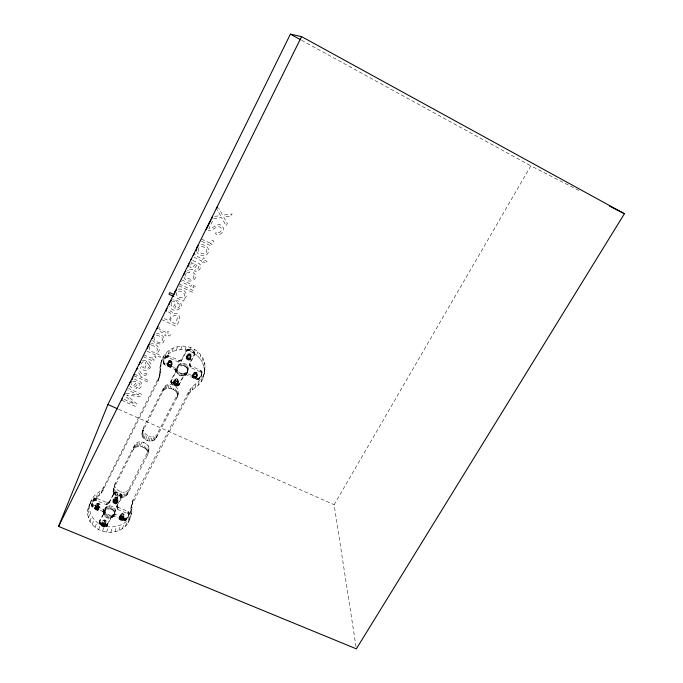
<?xml version="1.0" encoding="UTF-8"?>
<svg xmlns="http://www.w3.org/2000/svg" width="683" height="683" viewBox="0 0 683 683"><rect width="100%" height="100%" fill="white"/><g stroke="black" fill="none" stroke-linecap="round" stroke-linejoin="round"><path stroke-width="0.51" stroke-dasharray="3.42 2.56" d="M129.659 519.831C131.307 512.634 130.052 504.857 133.825 498.078L188.798 391.461C193.076 383.573 203.824 380.474 204.763 370.493C206.539 360.556 199.735 350.661 190.403 347.476C180.893 344.044 169.213 347.357 163.732 356.056C158.311 363.817 161.342 373.601 157.713 381.814L102.817 490.616C98.873 498.129 88.466 500.912 87.8 510.414C86.69 518.371 91.693 526.055 98.642 529.624C107.205 534.055 118.543 533.039 125.552 526.175C132.143 519.515 131.529 509.62 132.63 501.04M158.994 378.561C161.743 372.559 159.959 365.883 161.931 359.753M99.223 522.768L103.782 513.633L102.826 511.439L92.751 507.23C89.533 505.779 93.682 497.019 96.901 498.368L106.941 502.594L109.4 501.834L113.839 493.092C115.495 490.599 118.688 493.305 120.575 493.869C124.801 497.361 116.81 503.448 116.58 507.162L117.527 509.364L127.516 513.565C130.598 515.255 127.183 521.445 124.033 520.318L114.052 516.143L111.602 516.903L107.18 525.551C105.523 528.002 102.356 525.338 100.469 524.8C96.226 521.368 104.294 515.264 104.448 511.558L103.5 509.373L92.606 504.532L92.214 503.123L94.075 499.247M94.715 508.502C99.095 500.776 100.785 515.511 94.715 508.502L96.243 504.02C105.361 501.424 95.261 512.685 96.243 504.02M99.206 523.255L100.059 520.198M101.212 525.15C105.583 517.518 107.231 532.074 101.212 525.15L102.689 520.6C105.916 518.064 108.179 523.588 105.31 525.825M115.495 510.056C114.718 513.343 114.283 518.201 109.775 518.243C106.702 518.525 103.355 515.921 103.884 512.643C104.115 500.972 121.198 506.018 114.052 516.143M103.85 513.881L104.892 509.518M131.939 511.012C129.326 528.352 104.328 532.066 94.032 519.319C88.944 513.633 87.97 504.703 92.316 498.308C95.646 493.357 101.989 491.273 104.508 485.639L160.129 374.651M112.96 502.099C117.382 494.364 118.996 509.142 112.96 502.099C111.961 494.893 121.284 495.96 117.237 502.321M113.147 491.171L115.256 483.274L134.688 444.975C136.711 441.116 141.936 440.996 145.274 443.139C150.499 445.222 149.184 451.659 147.255 455.646L127.525 494.116C124.289 499.854 114.317 497.156 113.147 491.171L115.256 483.274M119.346 518.807C123.546 502.833 127.73 526.738 119.346 518.807L120.421 514.7M121.83 495.44L121.053 498.419M121.813 495.935L117.194 505.113L118.133 507.307L128.088 511.49C131.153 513.181 127.747 519.345 124.613 518.226L114.676 514.06L112.234 514.82L107.829 523.434C105.78 525.833 101.007 523.605 99.897 521.146M141.816 434.738L143.669 427.259L163.8 387.577C170.041 378.792 183.394 388.823 176.837 397.984L156.381 437.854C153.103 443.805 142.867 440.919 141.816 434.738L143.174 428.728M149.048 448.022L147.255 455.646M170.878 381.874L175.864 371.894L174.933 369.469L164.569 364.731C161.547 362.502 164.859 354.673 168.744 355.792L179.074 360.539L181.652 359.728L186.51 350.174C189.106 347.015 196.875 351.224 194.245 355.365L189.353 364.927L190.275 367.352L200.546 372.073C203.679 374.011 200.119 380.627 196.738 379.449L186.485 374.754L183.906 375.565L179.074 385.007C177.375 387.662 174.054 384.785 172.125 384.119C167.805 380.397 175.966 374.275 176.248 370.357L175.318 367.949L164.996 363.228L163.852 362.024L163.741 360.957M167.139 365.029C171.877 356.628 173.311 372.781 167.139 365.029C166.148 358.148 175.335 360.265 171.416 365.84M170.852 382.403L171.45 379.791M173.448 383.402C177.418 368.683 181.687 391.846 173.448 383.402L174.233 379.979M174.063 380.482C173.55 383.103 177.939 383.897 178.425 381.293M176.496 371.04C174.609 362.075 188.832 360.3 188.073 369.435C188.858 376.692 177.341 378.297 176.496 371.04L177.571 366.105M177.87 383.675L178.451 380.755M177.358 396.473L178.357 390.804M186.322 357.653C186.894 354.648 191.949 356.21 190.566 359.01C188.252 362.357 184.239 357.619 186.997 354.904C195.543 349.944 188.286 364.423 186.997 354.904M187.586 371.748L188.141 368.094M192.478 376.632C193.451 370.801 200.469 378.459 194.305 378.536C187.244 374.122 199.846 367.591 196.9 376.914M194.424 354.853C194.314 351.643 188.32 348.893 186.169 351.634L181.294 361.222L178.707 362.033L167.19 357.055L165.679 357.755L163.305 362.46M194.715 353.384L189.669 363.416L190.591 365.832L200.819 370.536C203.927 372.474 200.392 379.056 197.028 377.887L186.809 373.208L184.248 374.019L179.441 383.428C177.324 386.049 172.261 383.487 171.254 380.832M131.247 506.154L187.996 395.525C190.745 389.523 197.481 387.227 201.075 381.934C204.43 377.392 204.106 371.714 205.037 366.447M204.14 374.352L204.763 370.493M203.013 378.297L203.645 374.395M201.075 381.934L201.733 377.998M204.413 370.263L203.816 366.173L204.448 362.4M201.596 374.839L202.066 372.252M201.425 372.781L201.681 371.245M201.681 373.26L201.946 371.723M201.033 372.372L201.297 370.835M199.376 378.971L199.641 377.409M200.546 372.073L200.819 370.536M198.403 385.127L199.094 381.157M203.816 366.173L202.373 362.255L203.022 358.515M199.692 378.527L199.957 376.965M198.429 379.56L198.71 377.998M198.941 379.321L199.214 377.759M197.865 379.663L198.147 378.1M197.293 379.628L197.575 378.058M195.107 387.756L195.833 383.769M196.738 379.449L197.028 377.887M196.405 377.87L197.233 373.507M196.721 377.426L197.353 374.036M202.373 362.255L200.128 358.652L200.802 354.947M195.97 378.228L197.327 374.566M196.542 375.351L196.969 373.02M195.662 374.643L196.098 372.312M195.449 378.467L196.405 375.881M196.149 374.941L196.584 372.611M192.264 389.959L193.016 385.946M194.305 378.536L194.749 376.179L195.884 376.111M195.107 374.463L195.543 372.141M194.886 378.57L195.321 376.222M193.75 378.356L194.194 376.009L193.058 374.822L193.144 373.242M194.527 374.429L194.971 372.098M193.255 378.058L193.707 375.71M193.955 374.532L194.399 372.209M189.874 392.58L190.651 388.533M192.871 377.648L193.323 375.3M193.434 374.771L193.887 372.44M200.128 358.652L197.174 355.519L197.882 351.839M192.606 377.161L193.46 372.798M187.996 395.525L188.798 391.461M194.245 355.365L194.749 352.846M194.066 353.282L194.365 351.822M194.331 353.768L194.629 352.308M197.174 355.519L193.613 352.966L194.365 349.32M193.673 352.863L193.972 351.412M193.187 352.565L193.485 351.105M190.275 367.352L190.591 365.832M189.763 365.704L190.079 364.193M190.07 366.515L190.386 365.004M189.353 364.927L189.669 363.416M190.566 359.01L191.24 355.715M189.814 359.821L190.284 357.576M187.133 373.038L188.073 369.435M190.241 359.463L191.12 355.177M187.654 370.391L187.834 366.762M189.293 360.061L189.772 357.815M189.985 356.492L190.463 354.272M186.348 374.164L187.629 370.715M186.485 374.754L186.809 373.208M190.378 356.91L190.856 354.682M188.713 360.163L189.2 357.926M189.49 356.185L189.976 353.965M185.665 375.121L185.998 373.575M188.935 356.005L189.422 353.794M184.803 375.394L185.136 373.849M188.132 360.129L188.619 357.883M187.347 369.059L186.672 367.838L187.176 365.55M185.272 375.052L185.776 372.722L186.843 371.834M183.975 375.65L184.487 373.311L185.776 372.722M187.577 359.95L188.064 357.704M188.346 355.971L188.832 353.751M193.613 352.966L189.601 351.105L190.403 347.476M187.774 356.074L188.269 353.854M187.082 359.642L187.577 357.405M186.672 367.838L185.691 366.805L186.194 364.526M189.148 350.695L189.464 349.244M183.906 375.565L184.248 374.019M186.69 359.232L187.185 356.996M187.253 356.313L187.748 354.093M188.593 350.516L188.918 349.064M185.691 366.805L184.461 366.045L184.973 363.766M188.013 350.473L188.337 349.022M186.297 358.199L186.792 355.971M182.549 375.915L183.07 373.575L184.487 373.311M186.416 358.737L187.313 354.451M187.441 350.575L187.765 349.133M176.837 397.984L178.28 392.392M177.435 394.868L177.068 393.288L177.99 389.242M178.767 385.451L179.125 383.863M179.074 385.007L179.441 383.428M181.089 375.821L181.627 373.481L183.07 373.575M186.92 350.823L187.253 349.372M178.34 385.81L178.707 384.213M186.169 351.634L186.51 350.174M176.564 369.682L178.878 366.37L183.07 365.601L183.59 363.322M186.485 351.182L186.818 349.722M177.264 386.143L177.631 384.555M177.068 393.288L176.265 391.846L177.196 387.807M177.828 386.04L178.195 384.452M176.684 386.108L177.512 382.6M181.61 365.507L182.139 363.228M177.384 384.64L178.323 380.235M160.812 363.518C164.347 353.803 175.318 348.364 185.289 350.012L186.135 346.392M179.697 375.377L180.244 373.046L178.041 371.27L177.068 368.735M177.691 384.188L178.246 381.806M176.137 385.938L176.513 384.35M177.896 383.137L177.11 381.72L177.665 379.347M176.265 391.846L175.087 390.633L176.035 386.612M176.436 385.229L176.999 382.839M177.503 382.121L178.058 379.748M177.11 381.72L176.615 381.421L177.179 379.048M181.294 361.222L181.652 359.728M175.864 385.332L176.427 382.941M178.468 374.625L179.023 372.295M173.473 382.864L174.396 381.549L176.06 381.242L176.632 378.869M175.283 385.297L175.855 382.898M180.175 365.772L180.722 363.493M178.878 366.37L179.424 364.09M175.48 381.208L176.052 378.834M175.087 390.633L173.619 389.737L174.583 385.724M174.728 385.118L175.3 382.728M177.486 373.601L178.041 371.27M180.397 361.392L180.756 359.898M176.812 372.38L177.375 370.058M179.535 361.666L179.894 360.172M174.916 381.31L175.488 378.937M174.242 384.819L174.814 382.429M173.576 383.931L174.541 379.526M177.793 367.266L178.357 364.978M173.841 384.418L174.421 382.028M174.396 381.549L174.976 379.176M173.619 389.737L171.595 388.823L172.586 384.811M175.864 371.894L176.248 370.357M178.707 362.033L179.074 360.539M172.125 384.119L172.517 382.531M175.454 371.125L175.838 369.588M180.841 349.73L181.738 346.11M171.638 383.82L172.031 382.232M175.138 370.314L175.522 368.777M141.876 433.176L162.716 391.615C164.065 389.054 167.139 387.799 169.93 388.303L170.938 384.298M171.245 383.411L171.638 381.831M174.933 369.469L175.318 367.949M170.981 382.932L171.373 381.353M156.381 437.854L157.525 433.372L177.759 393.895M168.189 388.192L169.213 384.188M155.468 439.152L157.525 433.372M154.204 440.185L155.365 435.677L156.612 434.653M152.685 440.876L153.863 436.36L155.365 435.677M166.481 388.507L167.523 384.495M176.445 350.277L177.384 346.648M171.1 366.293L172.218 362.502M171.22 363.749L171.826 361.478M151.011 441.184L152.207 436.668L153.863 436.36M170.673 366.651L172.193 363.04M164.936 389.216L165.995 385.203M171.493 364.235L172.09 361.964M127.969 523.195L129.377 517.927M147.818 452.641L147.434 451.13L148.663 446.52M163.647 390.275L164.723 386.254M170.827 363.33L171.424 361.068M170.152 366.891L171.271 364.363M132.459 503.166L133.825 498.078M149.295 441.081L150.508 436.565L152.207 436.668M162.716 391.615L163.8 387.577M170.332 363.023L170.938 360.761M130.632 512.481L132.015 507.307M169.58 366.993L170.187 364.705L170.759 364.602M125.552 526.175L126.987 520.881M128.635 514.64L129.198 512.566M169.768 362.852L170.383 360.59M128.592 516.075L129.326 513.044M130.632 509.287L132.024 504.148M147.434 451.13L146.632 449.738L147.869 445.145M168.991 366.959L169.606 364.671L170.187 364.705M126.15 520.181L126.722 518.09M127.994 513.829L128.558 511.763M169.179 362.81L169.802 360.547M172.261 351.625L173.26 347.98M126.551 519.857L127.414 517.355M128.37 514.197L128.933 512.13M168.436 366.78L169.051 364.491L167.898 363.288L167.967 361.7M125.117 520.497L125.698 518.406M167.54 366.062L168.163 363.783M168.607 362.912L169.23 360.65M125.663 520.395L126.235 518.303M127.516 513.565L128.088 511.49M146.632 449.738L145.462 448.577L146.717 443.993M147.648 440.586L148.885 436.078L144.301 433.184L143.114 430.281M167.941 366.472L168.564 364.193M167.659 363.518L168.283 361.247M124.562 520.472L125.143 518.38M167.267 365.567L167.898 363.288M122.513 528.668L123.973 523.349M168.086 363.16L168.71 360.889M145.462 448.577L144.002 447.715L145.274 443.139M124.033 520.318L124.613 518.226M122.735 520.224L124.366 514.897M168.334 357.269L168.744 355.792M123.145 519.9L124.494 515.383M145.65 439.707L146.905 435.208M118.953 530.563L120.456 525.236M121.702 520.548L122.59 517.39L124.477 515.87M123.435 519.49L122.829 517.236L123.717 514.094M167.779 357.089L168.189 355.612M122.248 520.446L123.128 517.287M123.213 517.603L124.101 514.461M119.363 518.312L120.217 517.108L121.822 516.809L122.709 513.676M167.19 357.055L167.608 355.57M121.139 520.523L122.035 517.364L122.59 517.39M144.002 447.715L142.013 446.844L143.302 442.277M144.19 438.845L145.462 434.345M122.829 517.236L122.359 516.963L123.239 513.829M168.47 353.717L169.504 350.055M120.131 520.096L121.028 516.937L120.251 515.656M127.525 494.116L128.95 489.105L148.979 449.551M166.626 357.158L167.045 355.681M121.258 516.783L122.155 513.642M164.569 364.731L164.996 363.228M120.601 520.369L121.497 517.21L121.028 516.937M119.815 517.432L120.712 514.29M165.679 357.755L166.097 356.27M119.474 519.293L121.122 513.966M113.19 489.668L133.296 449.576L136.976 446.562L140.365 446.349L141.68 441.79M143.012 437.675L144.301 433.184M119.738 519.729L120.643 516.57M126.637 495.371L128.95 489.105M164.082 364.432L164.509 362.921M166.106 357.397L166.532 355.92M120.712 516.886L121.608 513.744M163.416 363.535L163.852 362.024M115.026 531.801L116.562 526.456M125.407 496.37L126.85 491.342L128.071 490.351M163.681 364.022L164.116 362.511M165.363 358.208L165.79 356.722M157.713 381.814L158.857 377.87M159.668 375.146L160.795 371.262M163.288 362.997L163.92 360.445M165.218 356.475L166.293 352.778M142.209 436.266L143.498 431.801M142.38 431.682L143.669 427.259M123.913 497.036L125.382 492.008L126.85 491.342M138.649 446.255L139.981 441.688M122.266 497.344L123.751 492.306L125.382 492.008M159.711 371.637L160.838 367.796M159.831 367.522L160.949 363.715M136.976 446.562L138.325 441.995M162.631 359.787L163.732 356.056M117.314 508.604L117.92 506.547M120.575 497.258L122.078 492.221L123.751 492.306M135.456 447.254L136.822 442.678M121.233 497.455L121.702 494.953M110.868 532.339L112.456 526.986M117.527 509.364L118.133 507.307M116.989 507.87L117.604 505.813M121.104 496.968L120.447 496.148L121.053 494.142M118.953 496.78L120.473 491.751L115.931 488.985L114.735 486.185M133.296 449.576L134.688 444.975M113.387 516.621L115.461 511.285M116.58 507.162L117.194 505.113M120.447 496.148L119.969 495.875L120.575 493.869M134.201 448.279L135.584 443.694M116.853 500.887L117.783 497.83M112.456 516.741L113.088 514.658M116.375 503.542L118.048 498.274M112.371 517.441L113.327 514.299L114.334 513.479M114.556 513.181L114.223 511.968L115.171 508.852M116.784 503.209L118.176 498.761M117.083 502.799L118.168 499.256M106.642 532.142L108.281 526.789M115.333 503.866L116.272 500.793L118.005 499.725M111.141 517.996L112.234 514.82M116.469 500.519L117.399 497.463M114.223 511.968L113.557 510.858L114.496 507.751M115.879 503.764L116.81 500.699M109.775 518.243L110.748 515.093L113.327 514.299M114.232 503.678L115.171 500.613L114.044 499.521L114.087 498.069M115.444 500.084L116.383 497.036M113.557 510.858L112.584 509.936L113.54 506.829M116.972 495.943L118.518 490.915M114.77 503.841L115.709 500.767L116.272 500.793M115.982 500.246L116.921 497.19M106.488 526.277L107.137 524.16M106.889 525.953L107.538 523.835M113.745 503.405L114.693 500.34M114.881 500.058L115.82 497.002M107.18 525.551L107.829 523.434M105.455 526.602L106.121 524.476M113.429 500.716L114.377 497.659M93.358 501.279L95.654 500.238L106.283 504.635L108.751 503.866L113.207 495.098L115.512 494.057L116.127 492.059M108.375 518.175L109.357 515.025L110.748 515.093M113.088 502.594L114.778 497.326M115.529 495.115L117.083 490.095M106.002 526.499L106.659 524.382M112.584 509.936L111.389 509.253L112.345 506.154M113.361 503.038L115.273 497.104M119.969 495.875L116.05 494.219L116.665 492.212M103.884 512.643L106.027 509.603L110.031 508.869L111.005 505.762M104.619 526.559L106.343 521.206M104.9 526.567L106.471 521.684M114.949 494.031L115.572 492.025M103.577 526.883L105.686 520.403M113.907 494.355L114.539 492.349M102.518 531.229L105.122 523.588L106.463 522.171M114.36 493.997L115.931 488.985M104.371 526.422L105.037 524.296M105.08 523.946L106.07 520.77M107.026 517.791L108.016 514.64L105.856 513.053L104.858 510.747M114.403 494.133L115.026 492.127M105.831 517.116L106.821 513.966M108.631 508.792L109.604 505.693M113.549 492.648L115.128 487.645M103.022 526.858L104.029 523.656L105.122 523.588M104.209 523.315L105.216 520.139M113.207 495.098L113.839 493.092M113.498 494.68L114.129 492.682M102.006 526.431L104.123 519.951M102.484 526.704L103.492 523.502L102.237 521.957L102.689 520.6M103.671 523.161L104.678 519.985M101.349 525.628L103.09 520.275M101.613 526.064L103.577 520.053M104.858 516.194L105.856 513.053M108.751 503.866L109.4 501.834M107.257 509.048L108.247 505.941M100.469 524.8L101.152 522.683M107.06 504.293L107.718 502.253M104.183 515.084L105.191 511.951M106.027 509.603L107.018 506.496M107.888 504.037L108.546 501.996M103.364 512.933L104.038 510.867M99.991 524.535L100.674 522.418M106.283 504.635L106.941 502.594M98.642 529.624L100.367 524.288M103.782 513.633L104.448 511.558M104.277 511.465L105.284 508.348M105.003 510.432L106.01 507.315M99.342 523.733L100.025 521.624M103.048 512.199L103.722 510.133M99.607 524.168L100.29 522.06M102.826 511.439L103.5 509.373M95.176 527.387L96.935 522.077M98.139 509.936L99.914 504.635M98.548 509.603L100.051 505.121M92.239 524.612L94.032 519.319M97.097 510.261L98.156 507.145M97.652 510.158L99.65 504.199M96.534 510.227L97.592 507.119M97.729 506.649L98.779 503.55M98.215 506.923L99.257 503.823M95.509 509.8L96.576 506.692M96.619 506.462L97.678 503.371M101.067 493.408L102.783 488.396M95.996 510.073L97.054 506.965M97.191 506.487L98.241 503.397M102.817 490.616L104.508 485.639M94.852 508.989L95.919 505.881M95.125 509.433L97.131 503.473M89.96 521.402L91.778 516.135M94.724 508.007L95.953 504.438M98.804 495.875L100.546 490.838M95.577 506.786L96.645 503.695M96.192 500.4L96.901 498.368M176.462 292.512C174.617 296.755 183.607 300.272 184.717 295.466C184.717 292.076 179.339 289.635 176.803 291.991M92.751 507.23L93.469 505.172M96.107 497.95L97.874 492.895M95.654 500.238L96.363 498.214M88.423 517.868L90.258 512.634M92.273 506.957L92.99 504.899M94.544 500.315L95.261 498.283M95.091 500.212L95.799 498.18M91.616 506.146L92.333 504.097M93.648 500.861L94.365 498.838M91.881 506.59L92.606 504.532M94.058 500.537L94.766 498.505M87.689 514.162L89.533 508.963M91.488 505.164L92.367 502.654M92.982 500.426L94.775 495.346M91.479 505.659L92.196 503.61M88.739 506.786L90.583 501.655M87.8 510.414L89.644 505.249M90.489 503.414L92.316 498.308M154.23 337.163C152.71 340.407 157.295 342.584 159.959 342.431A2.612 2.433 13.2 0 0 161.828 341.5C164.663 337.786 158.294 334.457 155.229 335.959M198.42 248.185C196.798 251.523 201.4 253.948 204.208 253.794A2.672 2.578 19.3 0 0 206.129 252.821C209.305 248.877 201.818 244.625 198.89 247.442M171.16 303.115L171.109 305.608L173.303 307.512L176.871 300.341C188.423 305.216 174.054 316.118 169.452 306.3M212.567 221.036L208.844 228.515C213.489 228.967 217.834 221.488 222.265 226.09C226.133 230.077 220.191 237.223 215.495 233.765L216.366 232.024C219.764 234.764 223.896 228.814 219.841 226.927C215.478 225.646 212.618 231.93 208.042 230.222M195.517 254.588L195.842 254.016M356.031 646.75L334.115 504.703L530.853 165.858L580.004 191.001M159.395 327.37L158.883 328.608L159.438 329.283L166.2 332.433L166.968 330.896L168.385 331.554L167.625 333.091L170.502 334.431L169.691 336.062L166.806 334.721L166.157 336.019L164.74 335.362L165.388 334.064L157.671 330.359M149.765 346.537C147.041 350.294 154.324 354.204 156.936 351.173C159.241 347.656 153.112 344.539 150.234 346.102M131.358 383.231L131.862 382.471M186.288 273.191L185.409 274.711A2.399 2.288 17.4 0 0 185.75 276.547C187.466 279.116 193.289 280.952 194.057 276.692L192.649 274.318L193.46 272.688C201.451 278.544 187.014 285.596 184.043 277.289M171.518 302.535L171.962 302.065M190.557 264.312L192.768 263.023L195.765 264.039C194.032 265.243 192.802 269.546 190.156 267.258L189.789 265.866M132.57 381.823L134.73 381.293L136.907 382.173L133.518 385.75L131.529 385.203L131.145 383.914M172.483 301.715L174.609 301.442L175.42 299.82L172.372 299.905M190.881 262.349L191.855 262.041M150.029 344.292C155.715 341.372 163.86 350.797 155.963 353.324L161.086 355.681L160.309 357.226L146.119 350.712M142.38 360.3L145.385 360.206L144.608 361.768C140.877 360.855 139.375 366.728 143.37 367.608L146.811 360.692C157.525 364.756 145.65 375.471 140.075 367.352M213.514 218.637L221.488 217.553L226.175 225.783L227.371 223.401L223.631 217.049L230.965 216.238L232.109 213.958L222.667 215.179L218.697 208.213M187.151 272.713L189.404 272.756L190.216 271.125L188.167 270.75A3.996 3.808 17.5 0 0 187.27 270.818M214.65 216.366L220.592 215.657L217.023 209.715M156.023 333.867C160.625 332.834 166.865 337.872 163.194 342.439A4.713 4.397 13.3 0 1 160.599 344.07L155.844 343.378L152.54 340.424M178.417 289.191C184.265 287.569 190.523 297.02 182.95 298.898L184.333 299.555L183.531 301.152L174.438 296.849M201.459 244.625C206.07 244.369 211.038 249.594 207.521 253.82A4.832 4.653 19.4 0 1 204.832 255.536C201.698 256.091 198.121 254.494 196.636 251.626M126.056 393.391L138.649 394.936L127.712 390.078M185.289 350.012L189.601 351.105M103.492 523.502L104.029 523.656M121.822 516.809L122.359 516.963M121.497 517.21L122.035 517.364M108.016 514.64L109.357 515.025M110.031 508.869L111.389 509.253M115.512 494.057L116.05 494.219M115.171 500.613L115.709 500.767M120.473 491.751L122.078 492.221M140.365 446.349L142.013 446.844M148.885 436.078L150.508 436.565M169.93 388.303L171.595 388.823M176.06 381.242L176.615 381.421M194.194 376.009L194.749 376.179M180.244 373.046L181.627 373.481M183.07 365.601L184.461 366.045M169.051 364.491L169.606 364.671M118.637 409.279L334.115 504.703M121.557 400.204L135.567 406.436L136.796 403.995L126.765 395.073L140.425 396.755L141.646 394.322L128.541 388.448M124.212 399.384L134.175 403.875L125.698 396.336M134.227 379.048L140.135 381.712L141.603 383.078L141.125 386.672L139.144 388.832L137.71 389.182L135.951 388.755L136.685 387.304L138.956 387.022L140.075 384.247L139.084 383.103L137.898 383.026C136.694 386.083 132.442 389.669 129.804 386.015M134.466 374.19L138.333 375.94L140.314 375.215L137.65 371.45M133.714 375.701L147.793 382.062L148.553 380.559L140.382 376.862L146.76 374.805L147.767 372.79L142.132 374.634L138.154 368.76M143.199 356.594L153.513 361.307L154.264 359.796L152.488 358.985L155.152 358.131L155.997 356.791L154.17 355.954L153.214 357.465L151.045 358.029L143.993 354.998M161.589 319.533L175.821 326.184C180.141 322.222 182.028 310.569 172.919 314.146L172.039 311.9L168.001 309.604M164.236 318.551L168.599 320.592C171.143 317.672 172.782 312.498 167.48 311.67M179.27 283.906L193.596 290.745L192.76 292.401L178.442 285.571M181.354 279.714L191.761 284.7L190.916 286.39L180.508 281.413M201.502 239.11L208.708 242.431L210.962 241.842L211.969 240.22L213.839 241.142L212.942 242.576L210.176 243.472L211.995 244.36L211.184 245.974L200.657 240.817M301.621 40.297L530.853 165.858M194.04 257.132L201.861 261.051L201.186 262.409L202.62 263.109L203.303 261.751L206.223 263.168L207.077 261.461L204.149 260.044L204.951 258.439L203.517 257.739L202.714 259.344L195.295 255.305M192.674 260.317L199.112 263.561L200.597 265.047L200.025 268.923L197.933 271.228L196.448 271.595L194.646 271.125L195.423 269.563L197.771 269.281L198.992 266.302L197.993 265.055L196.772 264.97C195.551 268.137 191.044 272.116 188.354 268.112M149.449 365.516C149.586 367.915 146.76 369.213 144.77 368.188L147.374 362.955L149.449 365.516M179.501 305.361C179.62 307.811 176.76 309.211 174.711 308.118L177.418 302.689L179.006 304.012L179.501 305.361M177.717 317.621L175.07 323.614L170.212 321.343C170.041 317.501 175.958 312.31 177.717 317.621M193.699 285.622L192.854 287.312L194.843 288.26L195.688 286.578L193.699 285.622"/><path stroke-width="1.02" d="M174.626 293.681L175.036 291.564L176.513 289.882M183.59 275.386L184.555 272.645M139.195 364.628L140.45 361.614M169.085 304.396L169.572 302.535L171.296 300.435M152.13 338.563L154.085 334.747M156.928 328.916L158.021 326.73M193.298 255.613L194.442 253.333M58.576 526.422L107.914 404.524L290.395 34.15L301.587 36.617L624.424 213.719L356.355 648.85L58.576 526.422L301.587 36.617M121.557 400.204L122.377 398.565M124.161 394.962L125.006 393.263M133.714 375.701L134.466 374.19M136.583 369.938L137.582 367.915M167.087 308.451L165.986 310.68L166.396 311.047M206.215 229.608L210.885 220.199M211.525 218.91L212.669 216.605M216.511 208.861L217.698 206.471M191.001 259.702L191.761 258.618M188.995 263.749L187.919 266.84M132.92 377.187L132.263 379.654M198.309 245.624L196.815 247.605L196.328 250.652M149.167 344.761L147.904 346.307L147.562 348.398M131.196 381.191L129.702 382.941L129.36 384.836M185.11 271.979L185.75 271.45M107.914 404.524L117.664 408.844M174.25 294.714L169.802 292.606L168.983 294.262L173.533 296.413M609.304 205.984L624.424 213.719M290.395 34.15L300.682 39.785"/></g></svg>
